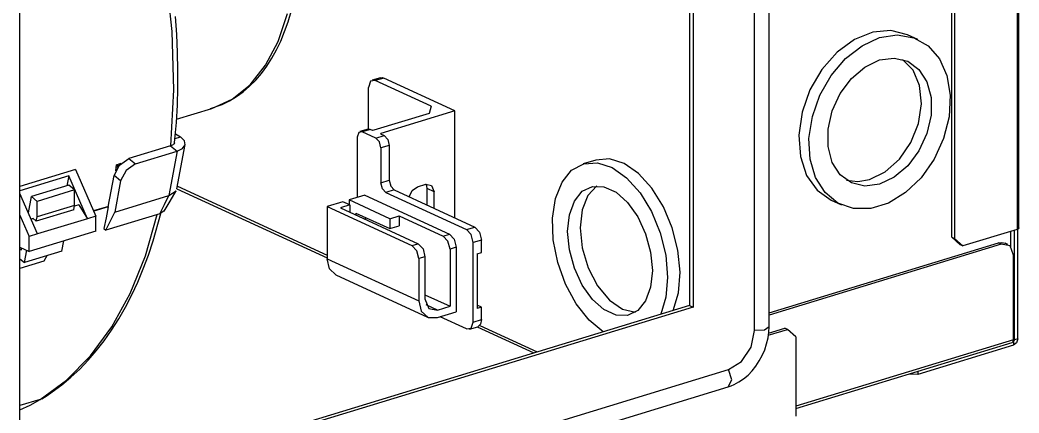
# Model space of a CAD drawing. Extents: x 594 to 813, y 174 to 240.
# Drawn here: x 736.764 to 738.194, y 231.068 to 231.631 of the extents above; entities that cross this region are included whole.
import ezdxf

# ---------------------------------------------------------------- set-up
doc = ezdxf.new("R2010")
doc.units = 0
doc.header["$MEASUREMENT"] = 0
doc.layers.add('AC.REF(S). PIPING', color=3, linetype='CONTINUOUS', lineweight=30)
doc.layers.add('LG-AIRCON', color=3, linetype='CONTINUOUS')

# ---------------------------------------------------------------- blocks, each defined once
blk = doc.blocks.new('B1-Low Static-Isometric')
at = {"layer": 'LG-AIRCON', "color": 254, "linetype": 'Continuous'}
for p, q in [((4804.42, 4599.03), (4804.42, 4502.22)), ((4804.7, 4502.45), (4804.7, 4599.26)), ((4795.48, 4594.88), (4795.48, 4500.92)), ((4795.1, 4501.1), (4795.1, 4545.28)), ((4684.26, 4508.43), (4705.71, 4498.53)), ((4684.19, 4508.07), (4705.71, 4498.14)), ((4804.42, 4502.22), (4796.68, 4499.86)), ((4803.56, 4499.73), (4803.56, 4501.96)), ((4804.05, 4486.4), (4804.05, 4502.11)), ((4804.63, 4502.32), (4804.42, 4502.22)), ((4804.53, 4486.54), (4804.53, 4502.27)), ((4804.7, 4502.45), (4804.63, 4502.32)), ((4768.94, 4490.26), (4801.77, 4500.29)), ((4802.16, 4500.11), (4768.94, 4489.96)), ((4795.1, 4501.1), (4795.48, 4500.92)), ((4796.29, 4500.04), (4795.1, 4501.1)), ((4795.48, 4500.92), (4796.68, 4499.86)), ((4796.68, 4499.86), (4796.29, 4500.04)), ((4801.77, 4500.29), (4802.27, 4500.36)), ((4802.16, 4500.11), (4801.77, 4500.29)), ((4803.42, 4499.87), (4802.16, 4500.11)), ((4802.27, 4500.36), (4802.73, 4500.24)), ((4803.12, 4500.07), (4802.73, 4500.24)), ((4803.94, 4498.52), (4803.42, 4499.87)), ((4803.94, 4486.42), (4803.94, 4498.52)), ((4727.52, 4488.47), (4735.76, 4484.67)), ((4727.14, 4488.26), (4735.25, 4484.52)), ((4768.82, 4487.06), (4771.57, 4487.9)), ((4768.85, 4487.37), (4771.18, 4488.08)), ((4771.57, 4487.9), (4771.18, 4488.08)), ((4772.76, 4486.84), (4771.57, 4487.9)), ((4772.76, 4486.84), (4772.76, 4475.46)), ((4803.94, 4486.42), (4772.76, 4476.89)), ((4772.76, 4476.55), (4803.73, 4486.01)), ((4803.93, 4485.65), (4790.23, 4481.46)), ((4803.73, 4486.01), (4803.89, 4486.15)), ((4803.89, 4486.15), (4803.94, 4486.42)), ((4803.93, 4486.22), (4803.91, 4486.21)), ((4803.92, 4486.23), (4803.93, 4486.22)), ((4804.02, 4486.29), (4803.93, 4486.22)), ((4803.93, 4486.22), (4803.93, 4485.65)), ((4804.36, 4485.99), (4803.93, 4485.65)), ((4803.94, 4486.45), (4804.05, 4486.4)), ((4804.05, 4486.4), (4804.02, 4486.29)), ((4804.53, 4486.54), (4804.05, 4486.4)), ((4804.53, 4486.54), (4804.36, 4485.99)), ((4790.23, 4481.46), (4789.01, 4481.51)), ((4790.23, 4481.89), (4790.23, 4481.46))]:
    blk.add_line(p, q, dxfattribs=at)
at = {"layer": 'LG-AIRCON', "color": 3, "linetype": 'Continuous'}
for p, q in [((4766.86, 4487.75), (4766.86, 4591.68)), ((4768.94, 4488.29), (4768.94, 4592.21)), ((4757.57, 4582.79), (4757.57, 4491.34)), ((4758.06, 4582.94), (4758.06, 4491.11)), ((4661.72, 4450.94), (4661.72, 4564.05)), ((4711.9, 4523.46), (4711.61, 4522.58)), ((4712.58, 4523.56), (4711.9, 4523.46)), ((4713.33, 4523.97), (4712.14, 4523.61)), ((4713.78, 4523.92), (4712.58, 4523.56)), ((4720.58, 4519.87), (4712.58, 4523.56)), ((4713.33, 4523.97), (4713.54, 4523.99)), ((4713.54, 4523.99), (4713.78, 4523.92)), ((4723.96, 4519.23), (4713.78, 4523.92)), ((4711.61, 4516.61), (4711.61, 4522.58)), ((4720.58, 4519.87), (4720.31, 4518.86)), ((4720.31, 4518.86), (4712.38, 4516.44)), ((4723.96, 4519.23), (4713.35, 4515.99)), ((4723.96, 4503.89), (4723.96, 4519.23)), ((4710.2, 4516.13), (4709.98, 4515.47)), ((4710.71, 4516.2), (4710.2, 4516.13)), ((4711.56, 4516.6), (4710.37, 4516.24)), ((4711.9, 4516.57), (4710.71, 4516.2)), ((4712.65, 4515.31), (4710.71, 4516.2)), ((4711.56, 4516.6), (4711.73, 4516.62)), ((4711.73, 4516.62), (4711.9, 4516.57)), ((4711.9, 4516.57), (4712.17, 4516.44)), ((4712.27, 4516.42), (4712.17, 4516.44)), ((4712.38, 4516.44), (4712.27, 4516.42)), ((4712.65, 4515.31), (4713.84, 4515.67)), ((4713.3, 4515.95), (4713.35, 4515.99)), ((4713.33, 4515.91), (4713.3, 4515.95)), ((4713.33, 4515.91), (4713.84, 4515.67)), ((4713.35, 4515.99), (4713.35, 4515.9)), ((4713.84, 4515.67), (4714.35, 4515.12)), ((4709.98, 4515.47), (4709.98, 4506.8)), ((4713.16, 4514.76), (4712.65, 4515.31)), ((4713.38, 4513.91), (4713.16, 4514.76)), ((4714.57, 4514.27), (4713.38, 4513.91)), ((4714.35, 4515.12), (4714.57, 4514.27)), ((4714.57, 4514.27), (4714.57, 4509.29)), ((4713.38, 4513.91), (4713.38, 4508.92)), ((4713.38, 4508.92), (4714.57, 4509.29)), ((4713.59, 4508.07), (4713.38, 4508.92)), ((4714.57, 4509.29), (4714.78, 4508.43)), ((4714.78, 4508.43), (4715.29, 4507.88)), ((4717.86, 4507.81), (4718.6, 4508.34)), ((4718.6, 4508.34), (4719.79, 4508.7)), ((4719.79, 4508.7), (4720.63, 4508.54)), ((4719.97, 4508.43), (4719.86, 4508.72)), ((4720.01, 4508.09), (4719.97, 4508.43)), ((4720.63, 4508.54), (4720.98, 4507.64)), ((4711.07, 4507.14), (4708.84, 4506.45)), ((4711.07, 4507.14), (4723.19, 4501.55)), ((4714.1, 4507.52), (4713.59, 4508.07)), ((4715.29, 4507.88), (4714.1, 4507.52)), ((4714.1, 4507.52), (4725.62, 4502.21)), ((4715.29, 4507.88), (4726.81, 4502.57)), ((4717.44, 4506.89), (4717.86, 4507.81)), ((4720.98, 4507.64), (4720.01, 4508.09)), ((4720.01, 4505.71), (4720.01, 4508.09)), ((4720.98, 4505.26), (4720.98, 4507.64)), ((4707.95, 4506.18), (4705.71, 4505.5)), ((4705.71, 4505.5), (4705.71, 4498.03)), ((4705.71, 4505.5), (4717.83, 4499.91)), ((4708.92, 4505.73), (4707.58, 4505.33)), ((4708.92, 4505.73), (4707.95, 4506.18)), ((4714.66, 4503.77), (4708.84, 4506.45)), ((4708.84, 4506.45), (4708.84, 4505.77)), ((4708.92, 4505.73), (4708.92, 4504.71)), ((4707.58, 4505.33), (4718.73, 4500.18)), ((4709.81, 4504.58), (4714.66, 4502.35)), ((4709.81, 4504.58), (4709.81, 4504.29)), ((4714.66, 4503.77), (4716, 4504.18)), ((4716, 4504.18), (4716, 4502.76)), ((4716, 4504.18), (4722.3, 4501.27)), ((4711.15, 4503.97), (4711.15, 4503.68)), ((4714.66, 4503.77), (4714.66, 4502.35)), ((4714.66, 4502.35), (4716, 4502.76)), ((4722.3, 4501.27), (4723.19, 4501.55)), ((4722.98, 4500.54), (4722.3, 4501.27)), ((4723.19, 4501.55), (4723.88, 4500.81)), ((4725.62, 4502.21), (4726.81, 4502.57)), ((4726.3, 4501.48), (4725.62, 4502.21)), ((4726.59, 4500.34), (4726.3, 4501.48)), ((4726.81, 4502.57), (4727.49, 4501.84)), ((4727.49, 4501.84), (4727.78, 4500.7)), ((4717.83, 4499.91), (4718.73, 4500.18)), ((4718.52, 4499.18), (4717.83, 4499.91)), ((4718.73, 4500.18), (4719.41, 4499.45)), ((4723.27, 4499.4), (4722.98, 4500.54)), ((4723.88, 4500.81), (4724.16, 4499.68)), ((4727.78, 4500.7), (4726.59, 4500.34)), ((4726.59, 4488.95), (4726.59, 4500.34)), ((4727.78, 4498.92), (4727.78, 4500.7)), ((4718.8, 4498.04), (4718.52, 4499.18)), ((4719.41, 4499.45), (4719.69, 4498.31)), ((4724.16, 4499.68), (4723.27, 4499.4)), ((4723.27, 4499.4), (4723.27, 4491.22)), ((4724.16, 4499.68), (4724.16, 4490.42)), ((4727.18, 4498.74), (4727.78, 4498.92)), ((4727.18, 4498.74), (4727.18, 4490.91)), ((4705.71, 4498.03), (4718.8, 4491.99)), ((4706.04, 4496.59), (4705.71, 4498.03)), ((4719.69, 4498.31), (4718.8, 4498.04)), ((4718.8, 4498.04), (4718.8, 4491.99)), ((4719.69, 4498.31), (4719.69, 4492.26)), ((4706.94, 4495.71), (4706.04, 4496.59)), ((4706.94, 4495.71), (4720.03, 4489.67)), ((4719.69, 4492.87), (4723.27, 4491.22)), ((4757.57, 4491.34), (4661.72, 4462.05)), ((4718.8, 4491.99), (4719.16, 4490.5)), ((4719.69, 4492.26), (4720.22, 4490.91)), ((4721.48, 4490.67), (4719.86, 4491.42)), ((4721.48, 4490.67), (4723.27, 4491.22)), ((4727.78, 4491.09), (4727.18, 4491.37)), ((4757.57, 4491.34), (4758.06, 4491.11)), ((4758.06, 4491.11), (4661.72, 4461.68)), ((4719.16, 4490.5), (4720.14, 4489.62)), ((4720.22, 4490.91), (4721.48, 4490.67)), ((4721.48, 4489.6), (4724.16, 4490.42)), ((4727.78, 4491.09), (4727.18, 4490.91)), ((4727.78, 4489.31), (4727.78, 4491.09)), ((4720.14, 4489.62), (4721.48, 4489.6)), ((4725.62, 4487.97), (4721.84, 4489.71)), ((4726.3, 4488.07), (4726.59, 4488.95)), ((4726.59, 4488.95), (4727.78, 4489.31)), ((4727.64, 4488.64), (4727.26, 4488.29)), ((4727.78, 4489.31), (4727.64, 4488.64)), ((4725.62, 4487.97), (4726.3, 4488.07)), ((4726.07, 4487.93), (4727.26, 4488.29)), ((4766.36, 4485.37), (4766.86, 4487.75)), ((4768.27, 4487.81), (4766.86, 4487.75)), ((4768.94, 4488.29), (4768.27, 4487.81)), ((4768.79, 4486.69), (4768.9, 4487.49)), ((4768.9, 4487.49), (4768.94, 4488.29)), ((4768.31, 4484.98), (4768.59, 4485.83)), ((4768.59, 4485.83), (4768.79, 4486.69)), ((4764.99, 4483.32), (4766.36, 4485.37)), ((4767.54, 4483.38), (4767.96, 4484.17)), ((4767.96, 4484.17), (4768.31, 4484.98)), ((4763.12, 4482.15), (4764.99, 4483.32)), ((4766.51, 4481.97), (4767.05, 4482.65)), ((4767.05, 4482.65), (4767.54, 4483.38)), ((4716.57, 4467.92), (4763.12, 4482.15)), ((4763.61, 4480.66), (4763.12, 4482.15)), ((4765.28, 4480.82), (4765.92, 4481.36)), ((4765.92, 4481.36), (4766.51, 4481.97)), ((4763.09, 4479.67), (4763.61, 4480.66)), ((4763.09, 4479.67), (4763.51, 4479.82)), ((4763.51, 4479.82), (4763.92, 4479.99)), ((4763.92, 4479.99), (4764.62, 4480.37)), ((4764.62, 4480.37), (4765.28, 4480.82)), ((4717.03, 4465.6), (4763.09, 4479.67))]:
    blk.add_line(p, q, dxfattribs=at)
at = {"layer": 'LG-AIRCON', "color": 43, "linetype": 'Continuous'}
for p, q in [((4683.52, 4530.58), (4682.61, 4539.15)), ((4684.15, 4530.15), (4683.96, 4532.74)), ((4683.76, 4522.22), (4683.52, 4530.58)), ((4684.27, 4527.58), (4684.15, 4530.15)), ((4684.33, 4525.03), (4684.27, 4527.58)), ((4684.32, 4522.51), (4684.33, 4525.03)), ((4683.3, 4514.21), (4683.76, 4522.22)), ((4684.25, 4520.02), (4684.32, 4522.51)), ((4684.11, 4517.56), (4684.25, 4520.02)), ((4683.91, 4515.15), (4684.11, 4517.56)), ((4683.92, 4515.26), (4684.7, 4515.5)), ((4683.96, 4515.92), (4684.7, 4515.5)), ((4685.25, 4514.93), (4684.7, 4515.5)), ((4683.28, 4514.22), (4677.32, 4512.4)), ((4683.42, 4514.27), (4683.28, 4514.22)), ((4683.28, 4514.22), (4683.75, 4513.83)), ((4683.54, 4514.32), (4683.42, 4514.27)), ((4683.61, 4514.37), (4683.54, 4514.32)), ((4683.67, 4514.41), (4683.61, 4514.37)), ((4683.73, 4514.46), (4683.67, 4514.41)), ((4683.77, 4514.51), (4683.73, 4514.46)), ((4683.81, 4514.56), (4683.77, 4514.51)), ((4683.83, 4514.61), (4683.81, 4514.56)), ((4683.84, 4514.66), (4683.83, 4514.61)), ((4683.86, 4514.62), (4683.91, 4515.15)), ((4684.18, 4508.03), (4685.35, 4514.38)), ((4684.98, 4513.82), (4685.35, 4514.34)), ((4685.35, 4514.34), (4685.25, 4514.93)), ((4678.27, 4511.62), (4684.22, 4513.44)), ((4684.22, 4513.44), (4683.05, 4507.08)), ((4683.75, 4513.83), (4684.22, 4513.44)), ((4684.22, 4513.44), (4684.98, 4513.82)), ((4675.19, 4509.95), (4675.96, 4511.46)), ((4675.47, 4511.07), (4675.52, 4511.5)), ((4675.52, 4511.5), (4676.2, 4511.71)), ((4675.72, 4511.33), (4675.52, 4511.5)), ((4675.67, 4511.08), (4675.72, 4511.33)), ((4675.9, 4511.39), (4675.72, 4511.33)), ((4675.96, 4511.46), (4677.32, 4512.4)), ((4678.27, 4511.62), (4676.9, 4510.68)), ((4677.32, 4512.4), (4678.27, 4511.62)), ((4669.67, 4510.81), (4661.72, 4508.38)), ((4668.71, 4509.92), (4661.72, 4507.78)), ((4668.71, 4509.92), (4668.45, 4508.49)), ((4671.39, 4503.76), (4668.71, 4509.92)), ((4669.67, 4510.81), (4672.58, 4504.13)), ((4674.36, 4505.49), (4675.19, 4509.95)), ((4676.13, 4509.17), (4675.19, 4509.95)), ((4675.42, 4510.64), (4675.47, 4511.07)), ((4676.9, 4510.68), (4676.13, 4509.17)), ((4668.71, 4508.57), (4663.35, 4506.93)), ((4669.54, 4507.88), (4668.71, 4508.57)), ((4676.13, 4509.17), (4675.3, 4504.71)), ((4664.24, 4501.58), (4661.72, 4507.38)), ((4662.92, 4504.61), (4663.35, 4506.93)), ((4664.17, 4506.25), (4663.35, 4506.93)), ((4669.54, 4507.88), (4664.17, 4506.25)), ((4669.54, 4505.68), (4669.54, 4507.88)), ((4675.3, 4504.71), (4683.05, 4507.08)), ((4682.4, 4505.78), (4683.05, 4507.08)), ((4683.05, 4507.08), (4684.07, 4507.75)), ((4683.21, 4506.3), (4684.07, 4507.75)), ((4664.17, 4504.05), (4664.17, 4506.25)), ((4669.54, 4505.68), (4664.17, 4504.05)), ((4669.42, 4505.05), (4669.54, 4505.68)), ((4670.13, 4505.77), (4669.52, 4505.58)), ((4670.13, 4505.77), (4671.39, 4503.76)), ((4674.37, 4505.51), (4672.26, 4504.87)), ((4674.36, 4505.49), (4672.27, 4504.85)), ((4674.36, 4505.49), (4674.06, 4503.91)), ((4681.76, 4504.48), (4682.4, 4505.78)), ((4682.36, 4504.85), (4683.21, 4506.3)), ((4661.72, 4504.28), (4663.05, 4501.22)), ((4669.42, 4505.05), (4664.06, 4503.41)), ((4664.06, 4503.41), (4664.17, 4504.05)), ((4672.58, 4504.13), (4671.39, 4503.76)), ((4672.58, 4501.99), (4672.58, 4504.13)), ((4674.01, 4502.11), (4675.3, 4504.71)), ((4681.76, 4504.48), (4674.01, 4502.11)), ((4679.67, 4498.45), (4681.37, 4504.36)), ((4680.77, 4500.58), (4681.86, 4504.53)), ((4682.34, 4504.88), (4681.76, 4504.48)), ((4663.61, 4503.78), (4663.33, 4503.69)), ((4663.52, 4503.75), (4663.54, 4503.84)), ((4663.54, 4503.84), (4664.06, 4503.41)), ((4671.39, 4503.76), (4664.24, 4501.58)), ((4674.06, 4503.91), (4673.71, 4502.36)), ((4672.58, 4501.99), (4663.05, 4499.08)), ((4664.24, 4501.58), (4663.05, 4501.22)), ((4663.05, 4499.08), (4663.05, 4501.22)), ((4673.71, 4502.36), (4674.01, 4502.11)), ((4667.73, 4499.11), (4668, 4500.59)), ((4680.1, 4498.54), (4680.77, 4500.58)), ((4661.72, 4499.7), (4663.05, 4499.08)), ((4661.72, 4499.47), (4661.94, 4499.29)), ((4661.94, 4499.29), (4661.99, 4499.57)), ((4662.37, 4497.47), (4662.69, 4499.25)), ((4667.73, 4499.11), (4662.37, 4497.47)), ((4665.55, 4498.44), (4665.12, 4497.67)), ((4677.5, 4493.07), (4679.67, 4498.45)), ((4679.37, 4496.57), (4680.1, 4498.54)), ((4661.72, 4498.01), (4662.37, 4497.47)), ((4665.12, 4497.67), (4661.72, 4496.63)), ((4678.58, 4494.67), (4679.37, 4496.57)), ((4677.73, 4492.84), (4678.58, 4494.67)), ((4674.88, 4488.27), (4677.5, 4493.07)), ((4676.82, 4491.09), (4677.73, 4492.84)), ((4675.86, 4489.4), (4676.82, 4491.09)), ((4674.84, 4487.8), (4675.86, 4489.4)), ((4671.83, 4484.1), (4674.88, 4488.27)), ((4673.77, 4486.28), (4674.84, 4487.8)), ((4672.65, 4484.84), (4673.77, 4486.28)), ((4668.4, 4480.62), (4671.83, 4484.1)), ((4671.48, 4483.48), (4672.65, 4484.84)), ((4670.27, 4482.22), (4671.48, 4483.48)), ((4669.01, 4481.04), (4670.27, 4482.22)), ((4664.62, 4477.86), (4668.4, 4480.62)), ((4666.35, 4478.94), (4667.7, 4479.94)), ((4667.7, 4479.94), (4669.01, 4481.04)), ((4664.85, 4477.96), (4665.61, 4478.44)), ((4665.61, 4478.44), (4666.35, 4478.94)), ((4664.62, 4477.86), (4661.72, 4476.98)), ((4661.72, 4476.37), (4663.19, 4477.06)), ((4663.19, 4477.06), (4664.62, 4477.86)), ((4664.74, 4477.91), (4664.62, 4477.86)), ((4664.85, 4477.96), (4664.74, 4477.91))]:
    blk.add_line(p, q, dxfattribs=at)
at = {"layer": 'LG-AIRCON', "color": 9, "linetype": 'Continuous'}
for p, q in [((4698.67, 4529.18), (4700, 4533.17)), ((4700.09, 4532), (4700.52, 4533.48)), ((4699.6, 4530.59), (4700.09, 4532)), ((4699.05, 4529.23), (4699.6, 4530.59)), ((4696.87, 4525.75), (4698.67, 4529.18)), ((4698.44, 4527.96), (4699.05, 4529.23)), ((4697.77, 4526.75), (4698.44, 4527.96)), ((4694.66, 4522.97), (4696.87, 4525.75)), ((4696.28, 4524.58), (4697.05, 4525.63)), ((4697.05, 4525.63), (4697.77, 4526.75)), ((4695.46, 4523.62), (4696.28, 4524.58)), ((4692.08, 4520.89), (4694.66, 4522.97)), ((4693.67, 4521.96), (4694.59, 4522.74)), ((4694.59, 4522.74), (4695.46, 4523.62)), ((4691.71, 4520.65), (4692.71, 4521.26)), ((4692.71, 4521.26), (4693.67, 4521.96)), ((4688.98, 4519.54), (4690.67, 4520.13)), ((4689.18, 4519.58), (4692.08, 4520.89)), ((4690.67, 4520.13), (4691.71, 4520.65)), ((4684.11, 4518.03), (4689.18, 4519.58))]:
    blk.add_line(p, q, dxfattribs=at)
at = {"layer": 'LG-AIRCON', "color": 95, "linetype": 'Continuous'}
for p, q in [((4783.78, 4530.51), (4781.14, 4529.44)), ((4786.38, 4530.75), (4783.78, 4530.51)), ((4784.76, 4529.71), (4787.28, 4530.1)), ((4788.77, 4530.13), (4786.38, 4530.75)), ((4787.28, 4530.1), (4789.64, 4529.7)), ((4790.23, 4529.46), (4788.77, 4530.13)), ((4781.14, 4529.44), (4778.66, 4527.61)), ((4779.88, 4526.72), (4782.24, 4528.56)), ((4782.24, 4528.56), (4784.76, 4529.71)), ((4789.64, 4529.7), (4791.69, 4528.55)), ((4791.69, 4528.55), (4793.31, 4526.7)), ((4778.66, 4527.61), (4776.49, 4525.14)), ((4777.83, 4524.31), (4779.88, 4526.72)), ((4780.73, 4523.86), (4782.66, 4525.5)), ((4782.66, 4525.5), (4784.76, 4526.51)), ((4784.76, 4526.51), (4786.85, 4526.79)), ((4786.85, 4526.79), (4788.78, 4526.32)), ((4789.54, 4525.04), (4788.02, 4526.6)), ((4788.78, 4526.32), (4790.38, 4525.15)), ((4793.31, 4526.7), (4794.39, 4524.29)), ((4776.49, 4525.14), (4774.78, 4522.21)), ((4776.21, 4521.48), (4777.83, 4524.31)), ((4790.48, 4522.85), (4789.54, 4525.04)), ((4790.38, 4525.15), (4791.53, 4523.37)), ((4794.39, 4524.29), (4794.86, 4521.46)), ((4779.13, 4521.72), (4780.73, 4523.86)), ((4790.74, 4520.23), (4790.48, 4522.85)), ((4791.53, 4523.37), (4792.13, 4521.13)), ((4774.78, 4522.21), (4773.66, 4519.01)), ((4775.13, 4518.4), (4776.21, 4521.48)), ((4777.98, 4519.23), (4779.13, 4521.72)), ((4794.86, 4521.46), (4794.7, 4518.38)), ((4790.31, 4517.43), (4790.74, 4520.23)), ((4792.13, 4521.13), (4792.13, 4518.59)), ((4773.66, 4519.01), (4773.19, 4515.76)), ((4774.65, 4515.28), (4775.13, 4518.4)), ((4777.39, 4516.62), (4777.98, 4519.23)), ((4792.13, 4518.59), (4791.53, 4515.98)), ((4794.7, 4518.38), (4793.92, 4515.26)), ((4789.23, 4514.7), (4790.31, 4517.43)), ((4773.19, 4515.76), (4773.41, 4512.68)), ((4777.39, 4514.09), (4777.39, 4516.62)), ((4791.53, 4515.98), (4790.38, 4513.5)), ((4774.81, 4512.3), (4774.65, 4515.28)), ((4777.98, 4511.84), (4777.39, 4514.09)), ((4787.59, 4512.31), (4789.23, 4514.7)), ((4793.92, 4515.26), (4792.56, 4512.28)), ((4773.41, 4512.68), (4774.3, 4509.98)), ((4790.38, 4513.5), (4788.78, 4511.35)), ((4740.68, 4510.71), (4742.42, 4511.65)), ((4744.14, 4512.17), (4742.35, 4511.63)), ((4742.42, 4511.65), (4744.39, 4511.78)), ((4746.1, 4512.33), (4744.14, 4512.17)), ((4744.39, 4511.78), (4746.48, 4511.09)), ((4748.18, 4511.68), (4746.1, 4512.33)), ((4750.25, 4510.25), (4748.18, 4511.68)), ((4775.59, 4509.66), (4774.81, 4512.3)), ((4779.13, 4510.06), (4777.98, 4511.84)), ((4785.55, 4510.48), (4787.59, 4512.31)), ((4788.78, 4511.35), (4786.85, 4509.71)), ((4792.56, 4512.28), (4790.71, 4509.64)), ((4739.31, 4509.02), (4740.68, 4510.71)), ((4746.48, 4511.09), (4748.55, 4509.62)), ((4752.17, 4508.14), (4750.25, 4510.25)), ((4774.3, 4509.98), (4775.81, 4507.85)), ((4780.73, 4508.89), (4779.13, 4510.06)), ((4783.3, 4509.38), (4785.55, 4510.48)), ((4738.38, 4506.68), (4739.31, 4509.02)), ((4742.2, 4507.7), (4743.65, 4508.4)), ((4744.29, 4508.47), (4743, 4507.1)), ((4743.65, 4508.4), (4745.3, 4508.35)), ((4745.3, 4508.35), (4747.03, 4507.55)), ((4748.55, 4509.62), (4750.47, 4507.48)), ((4776.95, 4507.51), (4775.59, 4509.66)), ((4780.04, 4509.29), (4781.63, 4509.1)), ((4782.66, 4508.43), (4780.73, 4508.89)), ((4781.63, 4509.1), (4783.3, 4509.38)), ((4784.76, 4508.71), (4782.66, 4508.43)), ((4786.85, 4509.71), (4784.76, 4508.71)), ((4790.71, 4509.64), (4788.48, 4507.5)), ((4741.07, 4506.3), (4742.2, 4507.7)), ((4743, 4507.1), (4742.18, 4505.04)), ((4747.03, 4507.55), (4748.68, 4506.07)), ((4750.47, 4507.48), (4752.1, 4504.79)), ((4753.81, 4505.49), (4752.17, 4508.14)), ((4775.81, 4507.85), (4777.83, 4506.42)), ((4778.8, 4506), (4776.95, 4507.51)), ((4788.48, 4507.5), (4786.03, 4505.99)), ((4737.95, 4503.86), (4738.38, 4506.68)), ((4740.35, 4504.33), (4741.07, 4506.3)), ((4748.68, 4506.07), (4750.13, 4504.04)), ((4755.08, 4502.47), (4753.81, 4505.49)), ((4777.83, 4506.42), (4779.29, 4505.75)), ((4781.03, 4505.22), (4778.8, 4506)), ((4786.03, 4505.99), (4783.49, 4505.21)), ((4740.11, 4501.94), (4740.35, 4504.33)), ((4742.18, 4505.04), (4741.89, 4502.48)), ((4752.1, 4504.79), (4753.35, 4501.74)), ((4783.49, 4505.21), (4781.03, 4505.22)), ((4738.05, 4500.74), (4737.95, 4503.86)), ((4750.13, 4504.04), (4751.26, 4501.6)), ((4740.35, 4499.32), (4740.11, 4501.94)), ((4741.89, 4502.48), (4742.19, 4499.6)), ((4751.26, 4501.6), (4751.98, 4498.97)), ((4753.35, 4501.74), (4754.14, 4498.52)), ((4755.89, 4499.26), (4755.08, 4502.47)), ((4738.69, 4497.51), (4738.05, 4500.74)), ((4741.07, 4496.68), (4740.35, 4499.32)), ((4742.19, 4499.6), (4743.05, 4496.72)), ((4751.98, 4498.97), (4752.23, 4496.35)), ((4754.14, 4498.52), (4754.41, 4495.34)), ((4756.19, 4496.08), (4755.89, 4499.26)), ((4739.8, 4494.38), (4738.69, 4497.51)), ((4742.2, 4494.25), (4741.07, 4496.68)), ((4743.05, 4496.72), (4744.39, 4494.13)), ((4752.23, 4496.35), (4751.98, 4493.95)), ((4755.96, 4493.14), (4756.19, 4496.08)), ((4741.33, 4491.57), (4739.8, 4494.38)), ((4743.65, 4492.21), (4742.2, 4494.25)), ((4744.39, 4494.13), (4746.08, 4492.09)), ((4754.41, 4495.34), (4754.16, 4492.5)), ((4751.98, 4493.95), (4751.26, 4491.98)), ((4755.21, 4490.61), (4755.96, 4493.14)), ((4743.18, 4489.24), (4741.33, 4491.57)), ((4745.3, 4490.73), (4743.65, 4492.21)), ((4746.08, 4492.09), (4747.95, 4490.79)), ((4751.26, 4491.98), (4750.13, 4490.59)), ((4754.16, 4492.5), (4753.43, 4490.07)), ((4747.03, 4489.94), (4745.3, 4490.73)), ((4748.68, 4489.89), (4747.03, 4489.94)), ((4747.95, 4490.79), (4749.82, 4490.36)), ((4750.13, 4490.59), (4748.68, 4489.89)), ((4745.21, 4487.56), (4743.18, 4489.24))]:
    blk.add_line(p, q, dxfattribs=at)
blk = doc.blocks.new('A$C66FF4859')
at = {"layer": 'LG-AIRCON'}
blk.add_blockref('B1-Low Static-Isometric', (-9043.26, -2648.87), dxfattribs=at)

msp = doc.modelspace()

# ---------------------------------------------------------------- block references
at = {"layer": 'AC.REF(S). PIPING', "linetype": 'Continuous', "xscale": 0.0099999999999909, "yscale": 0.0099999999999909, "zscale": 0.0099999999999909}
msp.add_blockref('A$C66FF4859', (780.5791, 212.7973), dxfattribs=at)

doc.saveas('drawing.dxf')
